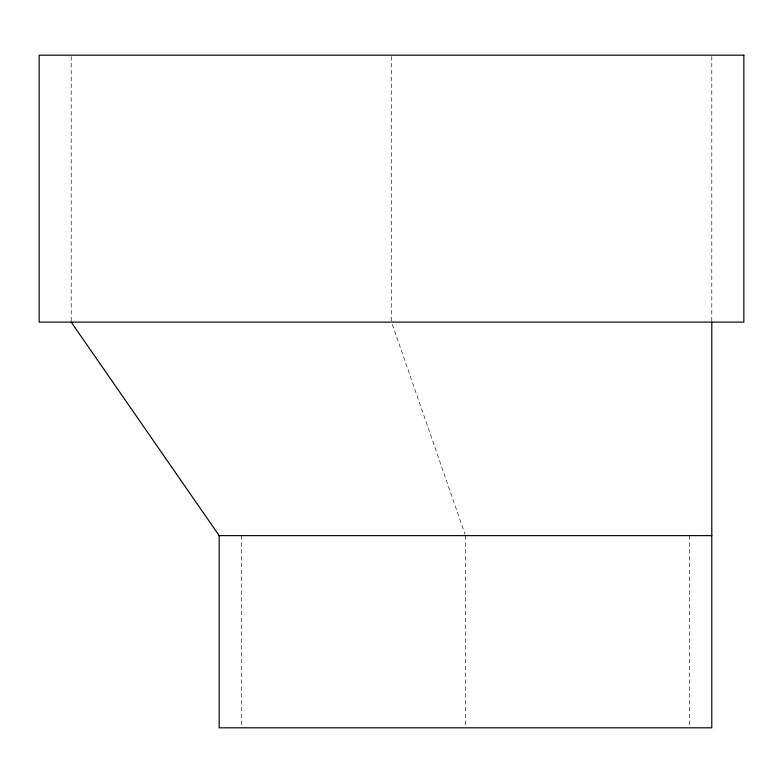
<?xml version="1.0" encoding="UTF-8"?>
<svg xmlns="http://www.w3.org/2000/svg" width="783" height="783" viewBox="0 0 783 783"><rect width="100%" height="100%" fill="white"/><g stroke="black" fill="none" stroke-linecap="round" stroke-linejoin="round"><path stroke-width="0.59" stroke-dasharray="3.92 2.94" d="M392.303 324.407L465.082 534.476M711.796 56.405L711.796 320.883M689.686 535.631L689.686 726.595M465.484 535.631L465.484 726.144M391.5 56.405L391.5 320.883M241.272 535.631L241.272 726.595M71.204 56.405L71.204 322.107"/><path stroke-width="1.17" d="M71.204 322.107L219.171 535.631L711.796 535.631M711.796 322.107L711.796 727.808L219.171 727.808L219.171 535.631M743.85 55.192L39.15 55.192L39.15 322.107L743.85 322.107L743.85 55.192"/></g></svg>
